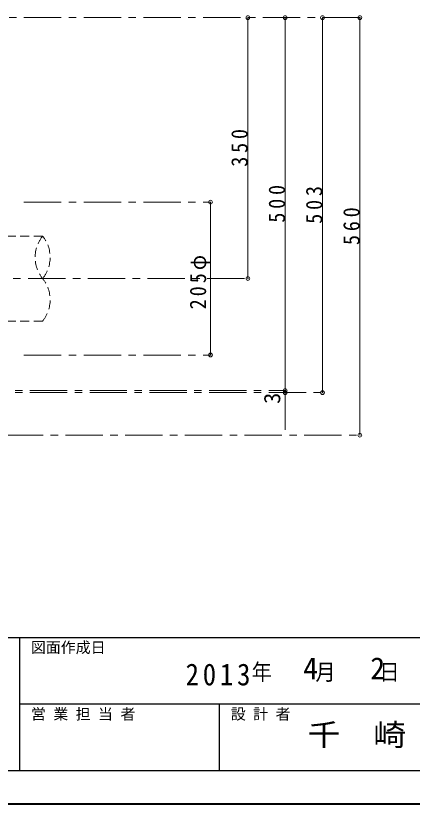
# Model space of a CAD drawing. Units: millimetres at full size, sheet at 1:10; details may follow other scales. Extents: x -2114 to 1936, y -1399 to 1411.
# Drawn here: x -150 to 381, y -1399 to -341 of the extents above; entities that cross this region are included whole.
import ezdxf
from ezdxf.enums import TextEntityAlignment as Align

# ---------------------------------------------------------------- set-up
doc = ezdxf.new("R2010")
doc.units = ezdxf.units.MM
doc.header["$LTSCALE"] = 10
doc.header["$PDMODE"] = 32
doc.header["$PDSIZE"] = 5
doc.linetypes.add('CHAIN1', pattern=[8, 5, -1, 1, -1])
doc.linetypes.add('DASHED1', pattern=[1.8, 1.2, -0.6])
doc.layers.add('0-0_ﾚｲﾔ1', color=4, linetype='Continuous', lineweight=9)
doc.styles.add('ＭＳ ゴシック', font='')
doc.styles.get('ＭＳ ゴシック').set_extended_font_data('MS Gothic')

msp = doc.modelspace()

# ---------------------------------------------------------------- linework, layer by layer
at = {"layer": '0-0_ﾚｲﾔ1', "linetype": 'CHAIN1'}
for p, q in [((-538.92, -343.64), (311.08, -343.64)), ((-138.92, -591.14), (111.08, -591.14)), ((-773.42, -693.64), (161.08, -693.64)), ((-138.92, -796.14), (111.08, -796.14)), ((-690.92, -843.64), (211.08, -843.64)), ((-690.92, -846.64), (261.08, -846.64)), ((-643.32, -903.64), (311.08, -903.64))]:
    msp.add_line(p, q, dxfattribs=at)
at = {"layer": '0-0_ﾚｲﾔ1'}
for p, q in [((161.08, -343.64), (161.08, -693.64)), ((211.08, -343.64), (211.08, -843.64)), ((261.08, -846.64), (261.08, -343.64)), ((311.08, -343.64), (311.08, -903.64)), ((111.08, -591.14), (111.08, -796.14)), ((211.08, -843.64), (211.08, -896.64))]:
    msp.add_line(p, q, dxfattribs=at)
at = {"layer": '0-0_ﾚｲﾔ1', "linetype": 'DASHED1'}
for p, q in [((-629.92, -636.64), (-113.92, -636.64)), ((-629.92, -750.64), (-113.92, -750.64))]:
    msp.add_line(p, q, dxfattribs=at)
at = {"layer": '0-0_ﾚｲﾔ1', "color": 6, "lineweight": 25}
for p, q in [((-2068.92, -1175.06), (1891.08, -1175.06)), ((-144.64, -1353.64), (-144.64, -1175.06)), ((1891.08, -1264.35), (-144.64, -1264.35)), ((123.22, -1353.64), (123.22, -1264.35)), ((1891.08, -1353.64), (-2068.92, -1353.64))]:
    msp.add_line(p, q, dxfattribs=at)
at = {"layer": '0-0_ﾚｲﾔ1', "color": 1, "lineweight": 40}
msp.add_line((1936.08, -1398.64), (-2113.92, -1398.64), dxfattribs=at)
at = {"layer": '0-0_ﾚｲﾔ1', "linetype": 'DASHED1'}
for centre, start, end in [((-78.31, -665.14), 141.33038, 218.66962), ((-149.53, -665.14), 321.33038, 38.66962), ((-149.53, -722.14), 321.33038, 38.66962)]:
    msp.add_arc(centre, 45.61, start, end, dxfattribs=at)
at = {"layer": '0-0_ﾚｲﾔ1'}
for p in [(161.08, -343.64), (211.08, -343.64), (261.08, -343.64), (311.08, -343.64), (111.08, -591.14), (161.08, -693.64), (111.08, -796.14), (211.08, -843.64), (211.08, -846.64), (261.08, -846.64), (311.08, -903.64)]:
    msp.add_point(p, dxfattribs=at)

# ---------------------------------------------------------------- texts
at = {"layer": '0-0_ﾚｲﾔ1', "color": 7, "style": 'ＭＳ ゴシック'}
msp.add_text('3', height=21.99, rotation=90, dxfattribs=at).set_placement((211.08, -861.64), align=Align.BOTTOM_LEFT)
for s, height, p in [('図面作成日', 14.66, (-129.64, -1200.06)), ('4', 29.33, (235.08, -1239.71)), ('2', 29.33, (325.08, -1239.71)), ('営 業 担 当 者', 14.66, (-129.64, -1289.35)), ('設 計 者', 14.66, (138.22, -1289.35))]:
    msp.add_text(s, height=height, dxfattribs=at).set_placement(p, align=Align.BOTTOM_LEFT)
at = {"layer": '0-0_ﾚｲﾔ1', "color": 7, "style": 'ＭＳ ゴシック', "width": 1.1}
msp.add_text('千\u3000崎', height=29.33, dxfattribs=at).set_placement((241.08, -1328.99), align=Align.BOTTOM_LEFT)
at = {"layer": '0-0_ﾚｲﾔ1', "color": 7, "char_height": 21.99, "attachment_point": 7, "rotation": 90, "style": 'ＭＳ ゴシック'}
for s, insert in [('\\T1.38;\\W0.9;350', (161.08, -543.64)), ('\\T1.38;\\W0.9;500', (211.08, -618.64)), ('\\T1.38;\\W0.9;503', (261.08, -620.14)), ('\\T1.38;\\W0.9;560', (311.08, -648.64)), ('\\T1.3;\\W0.9;205φ', (111.08, -734.89))]:
    msp.add_mtext(s, dxfattribs=dict(at, insert=insert))
at = {"layer": '0-0_ﾚｲﾔ1', "color": 7, "attachment_point": 7, "style": 'ＭＳ ゴシック'}
for s, insert, char_height in [('\\T1.28;\\W0.9;2013', (77.58, -1239.71), 29.33), ('\\T1.27;\\W0.9;年\\~\\~\\~月\\~\\~\\~日', (166.08, -1234.71), 21.99)]:
    msp.add_mtext(s, dxfattribs=dict(at, insert=insert, char_height=char_height))

doc.saveas('drawing.dxf')
